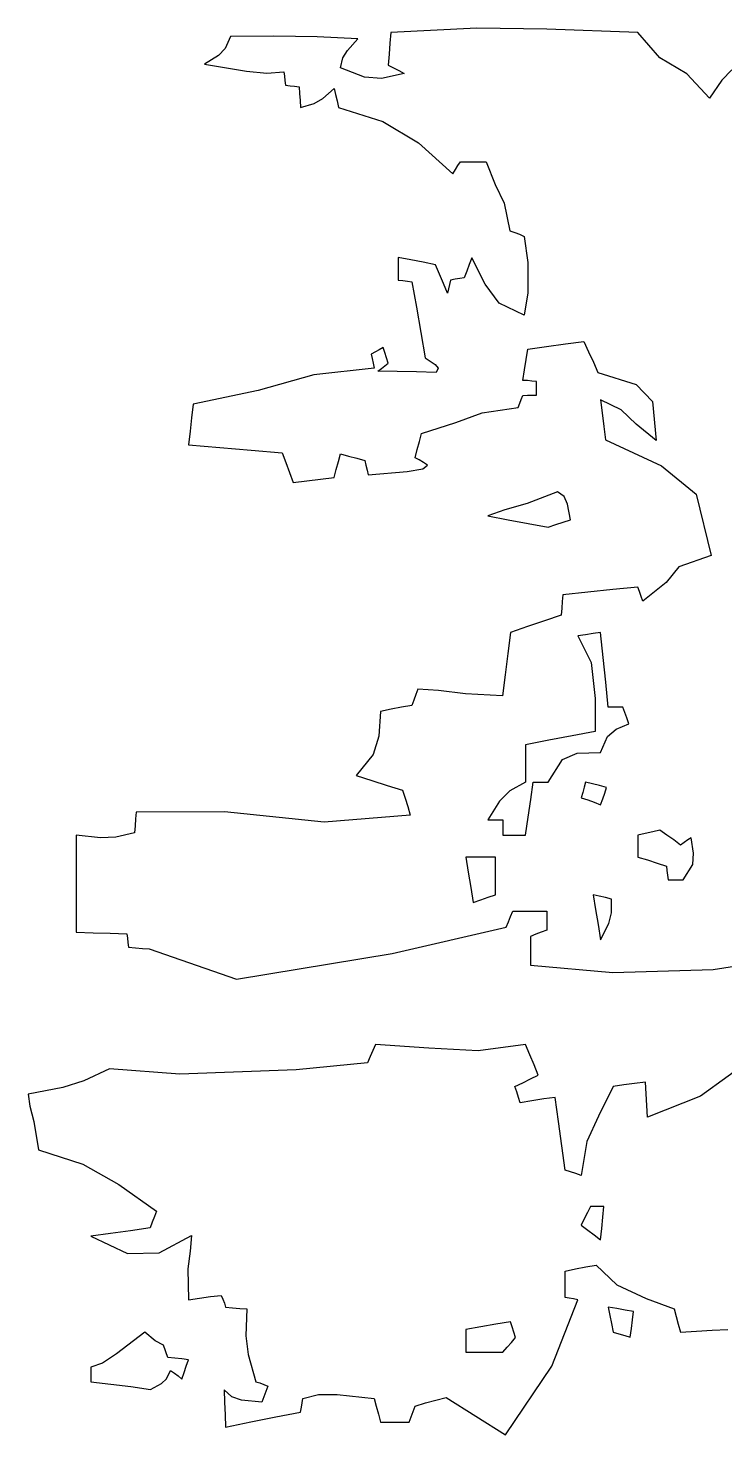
# Model space of a CAD drawing. Header units: millimetres. Extents: x 2622 to 2811, y 687 to 801.
# Drawn here: x 2744.544 to 2745.19, y 772.998 to 774.301 of the extents above; entities that cross this region are included whole.
import ezdxf

# ---------------------------------------------------------------- set-up
doc = ezdxf.new("R2010")
doc.units = ezdxf.units.MM
doc.layers.add('CHIOMA', color=94, linetype='Continuous')

msp = doc.modelspace()

# ---------------------------------------------------------------- linework, layer by layer
at = {"layer": 'CHIOMA', "linetype": 'Continuous'}
for p, q in [((2744.732, 774.2934), (2744.7271, 774.2825)), ((2744.7723, 774.2937), (2744.732, 774.2934)), ((2744.8122, 774.2931), (2744.7723, 774.2937)), ((2744.85, 774.2914), (2744.8122, 774.2931)), ((2744.8404, 774.2807), (2744.85, 774.2914)), ((2744.8805, 774.2974), (2744.8798, 774.2874)), ((2744.9603, 774.3013), (2744.8805, 774.2974)), ((2745.025, 774.3002), (2744.9603, 774.3013)), ((2745.1095, 774.2974), (2745.025, 774.3002)), ((2745.1298, 774.2738), (2745.1095, 774.2974)), ((2744.7271, 774.2825), (2744.7208, 774.2758)), ((2744.8362, 774.2737), (2744.8404, 774.2807)), ((2744.8798, 774.2874), (2744.8789, 774.2773)), ((2744.7208, 774.2758), (2744.708, 774.2679)), ((2744.708, 774.2679), (2744.7467, 774.2613)), ((2744.834, 774.2644), (2744.8362, 774.2737)), ((2744.8789, 774.2773), (2744.878, 774.2669)), ((2744.878, 774.2669), (2744.883, 774.2644)), ((2745.1549, 774.259), (2745.1298, 774.2738)), ((2744.7467, 774.2613), (2744.7657, 774.2595)), ((2744.7657, 774.2595), (2744.7815, 774.2609)), ((2744.7815, 774.2609), (2744.782, 774.2569)), ((2744.782, 774.2569), (2744.7825, 774.2528)), ((2744.7825, 774.2528), (2744.783, 774.2484)), ((2744.8561, 774.2558), (2744.834, 774.2644)), ((2744.8718, 774.2547), (2744.8561, 774.2558)), ((2744.893, 774.2594), (2744.8718, 774.2547)), ((2744.883, 774.2644), (2744.888, 774.2619)), ((2744.888, 774.2619), (2744.893, 774.2594)), ((2745.176, 774.2364), (2745.1549, 774.259)), ((2745.1873, 774.2531), (2745.176, 774.2364)), ((2745.1967, 774.2627), (2745.1873, 774.2531)), ((2744.783, 774.2484), (2744.7873, 774.2479)), ((2744.7873, 774.2479), (2744.7914, 774.2474)), ((2744.7914, 774.2474), (2744.7955, 774.2469)), ((2744.7955, 774.2469), (2744.796, 774.2408)), ((2744.796, 774.2408), (2744.7965, 774.2344)), ((2744.8175, 774.2361), (2744.828, 774.2454)), ((2744.828, 774.2454), (2744.8294, 774.2398)), ((2744.8294, 774.2398), (2744.8308, 774.2339)), ((2744.7965, 774.2344), (2744.797, 774.2279)), ((2744.797, 774.2279), (2744.8094, 774.2315)), ((2744.8094, 774.2315), (2744.8175, 774.2361)), ((2744.8308, 774.2339), (2744.832, 774.2279)), ((2744.832, 774.2279), (2744.8733, 774.2147)), ((2744.8733, 774.2147), (2744.9062, 774.1949)), ((2744.9062, 774.1949), (2744.938, 774.1664)), ((2744.9404, 774.1703), (2744.9428, 774.1739)), ((2744.9428, 774.1739), (2744.945, 774.1774)), ((2744.945, 774.1774), (2744.953, 774.1774)), ((2744.953, 774.1774), (2744.961, 774.1774)), ((2744.961, 774.1774), (2744.969, 774.1774)), ((2744.969, 774.1774), (2744.9773, 774.1565)), ((2744.938, 774.1664), (2744.9404, 774.1703)), ((2744.9773, 774.1565), (2744.9856, 774.1393)), ((2744.9856, 774.1393), (2744.991, 774.1134)), ((2744.991, 774.1134), (2744.9954, 774.1119)), ((2744.9954, 774.1119), (2744.9998, 774.1103)), ((2744.9998, 774.1103), (2745.004, 774.1084)), ((2745.004, 774.1084), (2745.0076, 774.0841)), ((2744.8875, 774.0889), (2744.8875, 774.0819)), ((2744.899, 774.0868), (2744.8875, 774.0889)), ((2744.9105, 774.0844), (2744.899, 774.0868)), ((2744.922, 774.0819), (2744.9105, 774.0844)), ((2744.9533, 774.0824), (2744.9509, 774.0763)), ((2744.9555, 774.0884), (2744.9533, 774.0824)), ((2744.9681, 774.064), (2744.9555, 774.0884)), ((2745.0076, 774.0841), (2745.0076, 774.056)), ((2744.8875, 774.0819), (2744.8875, 774.0749)), ((2744.8875, 774.0749), (2744.8875, 774.0679)), ((2744.9258, 774.0734), (2744.922, 774.0819)), ((2744.9294, 774.0648), (2744.9258, 774.0734)), ((2744.9444, 774.0694), (2744.9403, 774.0688)), ((2744.9485, 774.0699), (2744.9444, 774.0694)), ((2744.9509, 774.0763), (2744.9485, 774.0699)), ((2744.8875, 774.0679), (2744.8918, 774.0674)), ((2744.8918, 774.0674), (2744.8959, 774.0669)), ((2744.8959, 774.0669), (2744.9, 774.0664)), ((2744.9, 774.0664), (2744.9043, 774.0429)), ((2744.933, 774.0559), (2744.9294, 774.0648)), ((2744.934, 774.0599), (2744.933, 774.0559)), ((2744.935, 774.0639), (2744.934, 774.0599)), ((2744.936, 774.0679), (2744.935, 774.0639)), ((2744.9403, 774.0688), (2744.936, 774.0679)), ((2744.9809, 774.0465), (2744.9681, 774.064)), ((2745.004, 774.0354), (2744.9809, 774.0465)), ((2745.0076, 774.056), (2745.004, 774.0354)), ((2744.9043, 774.0429), (2744.9084, 774.0194)), ((2744.9084, 774.0194), (2744.9125, 773.9959)), ((2744.8735, 774.0054), (2744.8699, 774.0034)), ((2744.875, 774.0008), (2744.8735, 774.0054)), ((2745.0075, 774.0039), (2745.0249, 774.0064)), ((2745.0249, 774.0064), (2745.0423, 774.0088)), ((2745.0423, 774.0088), (2745.0595, 774.0109)), ((2745.0595, 774.0109), (2745.0639, 774.0014)), ((2744.8663, 774.0014), (2744.8625, 773.9994)), ((2744.8625, 773.9994), (2744.8634, 773.9953)), ((2744.8634, 773.9953), (2744.8643, 773.9909)), ((2744.8699, 774.0034), (2744.8663, 774.0014)), ((2744.8765, 773.9959), (2744.875, 774.0008)), ((2744.878, 773.9909), (2744.8765, 773.9959)), ((2744.9125, 773.9959), (2744.9218, 773.9897)), ((2745.0045, 773.9848), (2745.006, 773.9944)), ((2745.006, 773.9944), (2745.0075, 774.0039)), ((2745.0639, 774.0014), (2745.0683, 773.9919)), ((2745.0683, 773.9919), (2745.0725, 773.9824)), ((2744.8092, 773.9803), (2744.7575, 773.9657)), ((2744.865, 773.9864), (2744.8092, 773.9803)), ((2744.8643, 773.9909), (2744.865, 773.9864)), ((2744.8685, 773.9834), (2744.8718, 773.9859)), ((2744.8865, 773.9833), (2744.8685, 773.9834)), ((2744.8718, 773.9859), (2744.8749, 773.9884)), ((2744.8749, 773.9884), (2744.878, 773.9909)), ((2744.9045, 773.9829), (2744.8865, 773.9833)), ((2744.9225, 773.9824), (2744.9045, 773.9829)), ((2744.9218, 773.9897), (2744.9244, 773.9862)), ((2744.9244, 773.9862), (2744.9225, 773.9824)), ((2745.003, 773.9749), (2745.0045, 773.9848)), ((2745.0725, 773.9824), (2745.108, 773.9713)), ((2744.7575, 773.9657), (2744.6975, 773.9529)), ((2745.0073, 773.9748), (2745.003, 773.9749)), ((2745.0114, 773.9744), (2745.0073, 773.9748)), ((2745.0155, 773.9739), (2745.0114, 773.9744)), ((2745.0155, 773.9699), (2745.0155, 773.9739)), ((2745.0155, 773.9658), (2745.0155, 773.9699)), ((2745.0155, 773.9614), (2745.0155, 773.9658)), ((2745.108, 773.9713), (2745.1232, 773.9555)), ((2744.6975, 773.9529), (2744.696, 773.9404)), ((2744.9985, 773.9499), (2745, 773.9538)), ((2745, 773.9538), (2745.0015, 773.9574)), ((2745.0015, 773.9574), (2745.003, 773.9609)), ((2745.003, 773.9609), (2745.0073, 773.9613)), ((2745.0073, 773.9613), (2745.0114, 773.9614)), ((2745.0114, 773.9614), (2745.0155, 773.9614)), ((2745.075, 773.9569), (2745.0765, 773.9448)), ((2745.0939, 773.9477), (2745.075, 773.9569)), ((2745.1232, 773.9555), (2745.1265, 773.9194)), ((2744.696, 773.9404), (2744.6945, 773.9279)), ((2744.9408, 773.936), (2744.9652, 773.9448)), ((2744.9652, 773.9448), (2744.9985, 773.9499)), ((2745.0765, 773.9448), (2745.078, 773.9324)), ((2745.1079, 773.9346), (2745.0939, 773.9477)), ((2744.6945, 773.9279), (2744.693, 773.9154)), ((2744.907, 773.9184), (2744.909, 773.9259)), ((2744.909, 773.9259), (2744.9408, 773.936)), ((2745.078, 773.9324), (2745.0795, 773.9199)), ((2745.1265, 773.9194), (2745.1079, 773.9346)), ((2744.693, 773.9154), (2744.722, 773.9129)), ((2744.722, 773.9129), (2744.751, 773.9104)), ((2744.905, 773.9109), (2744.907, 773.9184)), ((2745.0795, 773.9199), (2745.1315, 773.8959)), ((2744.751, 773.9104), (2744.78, 773.9079)), ((2744.78, 773.9079), (2744.7834, 773.8989)), ((2744.83, 773.8924), (2744.832, 773.8998)), ((2744.832, 773.8998), (2744.834, 773.9069)), ((2744.834, 773.9069), (2744.8415, 773.9049)), ((2744.8415, 773.9049), (2744.849, 773.9029)), ((2744.849, 773.9029), (2744.8565, 773.9009)), ((2744.8565, 773.9009), (2744.8575, 773.8964)), ((2744.903, 773.9034), (2744.905, 773.9109)), ((2744.9069, 773.9013), (2744.903, 773.9034)), ((2744.9108, 773.8989), (2744.9069, 773.9013)), ((2744.7834, 773.8989), (2744.7868, 773.8898)), ((2744.7868, 773.8898), (2744.79, 773.8804)), ((2744.828, 773.8849), (2744.83, 773.8924)), ((2744.8575, 773.8964), (2744.8585, 773.8919)), ((2744.8585, 773.8919), (2744.8595, 773.8874)), ((2744.8595, 773.8874), (2744.8958, 773.8907)), ((2744.8958, 773.8907), (2744.9101, 773.8931)), ((2744.9101, 773.8931), (2744.9145, 773.8964)), ((2744.9145, 773.8964), (2744.9108, 773.8989)), ((2745.1315, 773.8959), (2745.1634, 773.8695)), ((2744.79, 773.8804), (2744.8028, 773.8819)), ((2744.8028, 773.8819), (2744.8154, 773.8834)), ((2744.8154, 773.8834), (2744.828, 773.8849)), ((2745.007, 773.8611), (2744.9861, 773.8552)), ((2745.035, 773.8719), (2745.007, 773.8611)), ((2745.0411, 773.8673), (2745.035, 773.8719)), ((2745.0442, 773.8605), (2745.0411, 773.8673)), ((2745.1634, 773.8695), (2745.1775, 773.8129)), ((2744.9861, 773.8552), (2744.9705, 773.8494)), ((2744.9705, 773.8494), (2744.9893, 773.8459)), ((2745.047, 773.8459), (2745.0442, 773.8605)), ((2744.9893, 773.8459), (2745.0079, 773.8424)), ((2745.0079, 773.8424), (2745.0265, 773.8389)), ((2745.0265, 773.8389), (2745.0334, 773.8414)), ((2745.0334, 773.8414), (2745.0403, 773.8438)), ((2745.0403, 773.8438), (2745.047, 773.8459)), ((2745.1775, 773.8129), (2745.1474, 773.8022)), ((2745.1474, 773.8022), (2745.1356, 773.7878)), ((2745.1095, 773.7834), (2745.0864, 773.7813)), ((2745.111, 773.7793), (2745.1095, 773.7834)), ((2745.1356, 773.7878), (2745.114, 773.7704)), ((2745.0395, 773.7703), (2745.039, 773.7639)), ((2745.04, 773.7764), (2745.0395, 773.7703)), ((2745.0633, 773.7789), (2745.04, 773.7764)), ((2745.0864, 773.7813), (2745.0633, 773.7789)), ((2745.1125, 773.7749), (2745.111, 773.7793)), ((2745.114, 773.7704), (2745.1125, 773.7749)), ((2745.0385, 773.7574), (2745.0229, 773.7523)), ((2745.039, 773.7639), (2745.0385, 773.7574)), ((2745.0073, 773.7469), (2744.9915, 773.7414)), ((2745.0229, 773.7523), (2745.0073, 773.7469)), ((2744.9915, 773.7414), (2744.989, 773.7219)), ((2745.061, 773.7394), (2745.054, 773.7384)), ((2745.054, 773.7384), (2745.0662, 773.7136)), ((2745.068, 773.7404), (2745.061, 773.7394)), ((2745.075, 773.7414), (2745.068, 773.7404)), ((2745.0774, 773.7184), (2745.075, 773.7414)), ((2744.989, 773.7219), (2744.9865, 773.7024)), ((2745.0798, 773.6954), (2745.0774, 773.7184)), ((2745.0662, 773.7136), (2745.07, 773.6804)), ((2744.9865, 773.7024), (2744.984, 773.6829)), ((2745.082, 773.6724), (2745.0798, 773.6954)), ((2744.9019, 773.6789), (2744.9, 773.6739)), ((2744.9038, 773.6839), (2744.9019, 773.6789)), ((2744.9055, 773.6889), (2744.9038, 773.6839)), ((2744.9247, 773.6878), (2744.9055, 773.6889)), ((2744.9497, 773.6847), (2744.9247, 773.6878)), ((2744.984, 773.6829), (2744.9497, 773.6847)), ((2745.07, 773.6804), (2745.07, 773.6499)), ((2744.871, 773.6684), (2744.8695, 773.6455)), ((2744.8808, 773.6704), (2744.871, 773.6684)), ((2744.8904, 773.6723), (2744.8808, 773.6704)), ((2744.9, 773.6739), (2744.8904, 773.6723)), ((2745.0865, 773.6724), (2745.082, 773.6724)), ((2745.091, 773.6724), (2745.0865, 773.6724)), ((2745.0955, 773.6724), (2745.091, 773.6724)), ((2745.0974, 773.6674), (2745.0955, 773.6724)), ((2745.0993, 773.6623), (2745.0974, 773.6674)), ((2745.0895, 773.6518), (2745.101, 773.6569)), ((2745.101, 773.6569), (2745.0993, 773.6623)), ((2744.8695, 773.6455), (2744.8643, 773.6284)), ((2745.027, 773.6418), (2745.0055, 773.6374)), ((2745.0485, 773.6459), (2745.027, 773.6418)), ((2745.07, 773.6499), (2745.0485, 773.6459)), ((2745.075, 773.6304), (2745.0814, 773.6452)), ((2745.0814, 773.6452), (2745.0895, 773.6518)), ((2744.8643, 773.6284), (2744.8485, 773.6089)), ((2745.0055, 773.6374), (2745.0055, 773.6259)), ((2745.0397, 773.6238), (2745.0534, 773.6298)), ((2745.0534, 773.6298), (2745.075, 773.6304)), ((2745.0055, 773.6259), (2745.0055, 773.6144)), ((2745.0055, 773.6144), (2745.0055, 773.6029)), ((2745.0265, 773.6029), (2745.0397, 773.6238)), ((2744.8485, 773.6089), (2744.8629, 773.6044)), ((2744.8629, 773.6044), (2744.8773, 773.5999)), ((2745.0055, 773.6029), (2744.9909, 773.5948)), ((2745.0103, 773.5868), (2745.0125, 773.6029)), ((2745.0125, 773.6029), (2745.0173, 773.6029)), ((2745.0173, 773.6029), (2745.0219, 773.6029)), ((2745.0219, 773.6029), (2745.0265, 773.6029)), ((2745.061, 773.6029), (2745.0598, 773.5983)), ((2745.0675, 773.6014), (2745.061, 773.6029)), ((2745.074, 773.5998), (2745.0675, 773.6014)), ((2744.8773, 773.5999), (2744.8915, 773.5954)), ((2744.8915, 773.5954), (2744.8939, 773.5879)), ((2744.8939, 773.5879), (2744.8963, 773.5803)), ((2744.9909, 773.5948), (2744.9813, 773.5853)), ((2745.0584, 773.5934), (2745.057, 773.5884)), ((2745.057, 773.5884), (2745.063, 773.5864)), ((2745.0598, 773.5983), (2745.0584, 773.5934)), ((2745.0805, 773.5979), (2745.074, 773.5998)), ((2745.075, 773.5819), (2745.0769, 773.5874)), ((2745.0769, 773.5874), (2745.0788, 773.5928)), ((2745.0788, 773.5928), (2745.0805, 773.5979)), ((2744.6445, 773.5749), (2744.644, 773.5688)), ((2744.7265, 773.5755), (2744.6445, 773.5749)), ((2744.8187, 773.5658), (2744.7265, 773.5755)), ((2744.8963, 773.5803), (2744.8985, 773.5724)), ((2744.9813, 773.5853), (2744.9705, 773.5679)), ((2745.0079, 773.5704), (2745.0103, 773.5868)), ((2745.063, 773.5864), (2745.069, 773.5843)), ((2745.069, 773.5843), (2745.075, 773.5819)), ((2744.6435, 773.5624), (2744.643, 773.5559)), ((2744.644, 773.5688), (2744.6435, 773.5624)), ((2744.8985, 773.5724), (2744.8187, 773.5658)), ((2744.9705, 773.5679), (2744.9753, 773.5679)), ((2744.9753, 773.5679), (2744.9799, 773.5679)), ((2744.9799, 773.5679), (2744.9845, 773.5679)), ((2744.9845, 773.5679), (2744.9845, 773.5634)), ((2744.9845, 773.5634), (2744.9845, 773.5588)), ((2745.0055, 773.5539), (2745.0079, 773.5704)), ((2744.589, 773.5539), (2744.589, 773.5239)), ((2744.6116, 773.5513), (2744.589, 773.5539)), ((2744.6256, 773.5518), (2744.6116, 773.5513)), ((2744.643, 773.5559), (2744.6256, 773.5518)), ((2744.9845, 773.5588), (2744.9845, 773.5539)), ((2744.9845, 773.5539), (2744.9915, 773.5539)), ((2744.9915, 773.5539), (2744.9985, 773.5539)), ((2744.9985, 773.5539), (2745.0055, 773.5539)), ((2745.1164, 773.5554), (2745.1095, 773.5539)), ((2745.1095, 773.5539), (2745.1095, 773.5473)), ((2745.1233, 773.5569), (2745.1164, 773.5554)), ((2745.13, 773.5584), (2745.1233, 773.5569)), ((2745.1364, 773.5539), (2745.13, 773.5584)), ((2745.1428, 773.5493), (2745.1364, 773.5539)), ((2745.149, 773.5444), (2745.1428, 773.5493)), ((2745.1558, 773.5493), (2745.1524, 773.5469)), ((2745.159, 773.5514), (2745.1558, 773.5493)), ((2745.1611, 773.5372), (2745.159, 773.5514)), ((2745.1095, 773.5473), (2745.1095, 773.5404)), ((2745.1095, 773.5404), (2745.1095, 773.5334)), ((2745.1524, 773.5469), (2745.149, 773.5444)), ((2745.1603, 773.5266), (2745.1611, 773.5372)), ((2744.589, 773.5239), (2744.589, 773.4939)), ((2744.95, 773.5334), (2744.9524, 773.5194)), ((2744.9593, 773.5334), (2744.95, 773.5334)), ((2744.9684, 773.5334), (2744.9593, 773.5334)), ((2744.9775, 773.5334), (2744.9684, 773.5334)), ((2744.9775, 773.5219), (2744.9775, 773.5334)), ((2744.9775, 773.5103), (2744.9775, 773.5219)), ((2745.1095, 773.5334), (2745.1184, 773.5308)), ((2745.1184, 773.5308), (2745.1273, 773.5279)), ((2745.1273, 773.5279), (2745.136, 773.5249)), ((2745.136, 773.5249), (2745.1365, 773.5209)), ((2745.1515, 773.5124), (2745.1603, 773.5266)), ((2744.9524, 773.5194), (2744.9548, 773.5054)), ((2744.9775, 773.4984), (2744.9775, 773.5103)), ((2745.1365, 773.5209), (2745.137, 773.5168)), ((2745.137, 773.5168), (2745.1375, 773.5124)), ((2745.1375, 773.5124), (2745.1423, 773.5124)), ((2745.1423, 773.5124), (2745.1469, 773.5124)), ((2745.1469, 773.5124), (2745.1515, 773.5124)), ((2744.9548, 773.5054), (2744.957, 773.4914)), ((2744.9639, 773.4939), (2744.9708, 773.4963)), ((2744.9708, 773.4963), (2744.9775, 773.4984)), ((2745.068, 773.4984), (2745.0704, 773.4848)), ((2745.0738, 773.4973), (2745.068, 773.4984)), ((2745.0794, 773.4959), (2745.0738, 773.4973)), ((2745.085, 773.4944), (2745.0794, 773.4959)), ((2744.589, 773.4939), (2744.589, 773.4639)), ((2744.957, 773.4914), (2744.9639, 773.4939)), ((2744.9915, 773.4784), (2744.9935, 773.4834)), ((2744.9935, 773.4834), (2745.004, 773.4834)), ((2745.004, 773.4834), (2745.0145, 773.4834)), ((2745.0145, 773.4834), (2745.025, 773.4834)), ((2745.025, 773.4834), (2745.025, 773.4778)), ((2745.0704, 773.4848), (2745.0728, 773.4709)), ((2745.0852, 773.4817), (2745.085, 773.4944)), ((2744.9875, 773.4684), (2744.9895, 773.4734)), ((2744.9895, 773.4734), (2744.9915, 773.4784)), ((2745.025, 773.4778), (2745.025, 773.4719)), ((2745.025, 773.4719), (2745.025, 773.4659)), ((2745.0728, 773.4709), (2745.075, 773.4569)), ((2745.075, 773.4569), (2745.0827, 773.472)), ((2745.0827, 773.472), (2745.0852, 773.4817)), ((2744.589, 773.4639), (2744.6048, 773.4634)), ((2744.6048, 773.4634), (2744.6204, 773.4629)), ((2744.6204, 773.4629), (2744.636, 773.4624)), ((2744.636, 773.4624), (2744.6365, 773.4584)), ((2744.6365, 773.4584), (2744.637, 773.4543)), ((2744.8819, 773.4442), (2744.9875, 773.4684)), ((2745.015, 773.4619), (2745.01, 773.4599)), ((2745.01, 773.4599), (2745.01, 773.4513)), ((2745.02, 773.4639), (2745.015, 773.4619)), ((2745.025, 773.4659), (2745.02, 773.4639)), ((2744.637, 773.4543), (2744.6375, 773.4499)), ((2744.6375, 773.4499), (2744.6439, 773.4494)), ((2744.6439, 773.4494), (2744.6503, 773.4489)), ((2744.6503, 773.4489), (2744.6565, 773.4484)), ((2744.6565, 773.4484), (2744.7377, 773.4203)), ((2744.7377, 773.4203), (2744.8819, 773.4442)), ((2745.01, 773.4513), (2745.01, 773.4424)), ((2745.01, 773.4424), (2745.01, 773.4334)), ((2745.01, 773.4334), (2745.0863, 773.4265)), ((2745.1794, 773.4293), (2745.2515, 773.4404)), ((2745.0863, 773.4265), (2745.1794, 773.4293)), ((2744.864, 773.3544), (2744.8615, 773.3488)), ((2744.8665, 773.3599), (2744.864, 773.3544)), ((2744.9157, 773.3565), (2744.8665, 773.3599)), ((2744.9615, 773.354), (2744.9157, 773.3565)), ((2745.0055, 773.3599), (2744.9615, 773.354)), ((2745.0094, 773.3504), (2745.0055, 773.3599)), ((2744.859, 773.3429), (2744.7929, 773.3365)), ((2744.8615, 773.3488), (2744.859, 773.3429)), ((2745.0133, 773.3409), (2745.0094, 773.3504)), ((2745.017, 773.3314), (2745.0133, 773.3409)), ((2745.2205, 773.3503), (2745.1675, 773.3121)), ((2744.62, 773.3374), (2744.5962, 773.3262)), ((2744.685, 773.3325), (2744.62, 773.3374)), ((2744.7929, 773.3365), (2744.685, 773.3325)), ((2745.0028, 773.3244), (2745.0099, 773.3279)), ((2745.0099, 773.3279), (2745.017, 773.3314)), ((2744.5766, 773.3201), (2744.5445, 773.3139)), ((2744.5445, 773.3139), (2744.546, 773.3028)), ((2744.5962, 773.3262), (2744.5766, 773.3201)), ((2744.9955, 773.3209), (2745.0028, 773.3244)), ((2744.9973, 773.3159), (2744.9955, 773.3209)), ((2744.9989, 773.3109), (2744.9973, 773.3159)), ((2745.0865, 773.3209), (2745.0729, 773.2935)), ((2745.0965, 773.3224), (2745.0865, 773.3209)), ((2745.1065, 773.3238), (2745.0965, 773.3224)), ((2745.1165, 773.3249), (2745.1065, 773.3238)), ((2745.1173, 773.3143), (2745.1165, 773.3249)), ((2745.1179, 773.3034), (2745.1173, 773.3143)), ((2744.546, 773.3028), (2744.5497, 773.2885)), ((2745.0005, 773.3059), (2744.9989, 773.3109)), ((2745.0114, 773.3078), (2745.0005, 773.3059)), ((2745.0223, 773.3094), (2745.0114, 773.3078)), ((2745.033, 773.3109), (2745.0223, 773.3094)), ((2745.036, 773.2884), (2745.033, 773.3109)), ((2745.1185, 773.2924), (2745.1179, 773.3034)), ((2745.1675, 773.3121), (2745.1185, 773.2924)), ((2744.5497, 773.2885), (2744.554, 773.2624)), ((2745.039, 773.2659), (2745.036, 773.2884)), ((2745.0729, 773.2935), (2745.0622, 773.2701)), ((2744.554, 773.2624), (2744.5953, 773.2491)), ((2745.042, 773.2434), (2745.039, 773.2659)), ((2745.0622, 773.2701), (2745.057, 773.2384)), ((2744.5953, 773.2491), (2744.6284, 773.2301)), ((2745.047, 773.2419), (2745.042, 773.2434)), ((2745.052, 773.2403), (2745.047, 773.2419)), ((2745.057, 773.2384), (2745.052, 773.2403)), ((2744.6284, 773.2301), (2744.6635, 773.2054)), ((2745.0655, 773.2099), (2745.0628, 773.2043)), ((2745.0698, 773.2099), (2745.0655, 773.2099)), ((2745.0739, 773.2099), (2745.0698, 773.2099)), ((2745.078, 773.2099), (2745.0739, 773.2099)), ((2745.077, 773.1998), (2745.078, 773.2099)), ((2744.6615, 773.2004), (2744.6595, 773.1953)), ((2744.6635, 773.2054), (2744.6615, 773.2004)), ((2745.0599, 773.1984), (2745.057, 773.1924)), ((2745.0628, 773.2043), (2745.0599, 773.1984)), ((2745.076, 773.1894), (2745.077, 773.1998)), ((2744.6209, 773.1849), (2744.6025, 773.1824)), ((2744.6393, 773.1874), (2744.6209, 773.1849)), ((2744.6575, 773.1899), (2744.6393, 773.1874)), ((2744.6595, 773.1953), (2744.6575, 773.1899)), ((2745.057, 773.1924), (2745.063, 773.1879)), ((2745.063, 773.1879), (2745.069, 773.1834)), ((2745.069, 773.1834), (2745.075, 773.1789)), ((2745.075, 773.1789), (2745.076, 773.1894)), ((2744.6025, 773.1824), (2744.6366, 773.1661)), ((2744.6658, 773.1669), (2744.696, 773.1829)), ((2744.696, 773.1829), (2744.6946, 773.1684)), ((2744.6366, 773.1661), (2744.6658, 773.1669)), ((2744.6946, 773.1684), (2744.6926, 773.1519)), ((2744.6926, 773.1519), (2744.693, 773.1234)), ((2745.042, 773.1499), (2745.0518, 773.1519)), ((2745.042, 773.1419), (2745.042, 773.1499)), ((2745.0518, 773.1519), (2745.0614, 773.1538)), ((2745.0614, 773.1538), (2745.071, 773.1554)), ((2745.071, 773.1554), (2745.0901, 773.1371)), ((2745.042, 773.1338), (2745.042, 773.1419)), ((2745.042, 773.1254), (2745.042, 773.1338)), ((2745.0901, 773.1371), (2745.1172, 773.1245)), ((2744.693, 773.1234), (2744.7033, 773.1249)), ((2744.7033, 773.1249), (2744.7134, 773.1263)), ((2744.7134, 773.1263), (2744.7235, 773.1274)), ((2744.7235, 773.1274), (2744.7249, 773.1239)), ((2744.7249, 773.1239), (2744.7263, 773.1203)), ((2744.7263, 773.1203), (2744.7275, 773.1164)), ((2745.0298, 773.062), (2745.054, 773.1234)), ((2745.046, 773.1249), (2745.042, 773.1254)), ((2745.05, 773.1243), (2745.046, 773.1249)), ((2745.054, 773.1234), (2745.05, 773.1243)), ((2745.1172, 773.1245), (2745.143, 773.1149)), ((2744.7275, 773.1164), (2744.734, 773.1159)), ((2744.734, 773.1159), (2744.7405, 773.1154)), ((2744.7405, 773.1154), (2744.747, 773.1149)), ((2744.747, 773.1149), (2744.7463, 773.0901)), ((2745.082, 773.1164), (2745.0835, 773.1089)), ((2745.0899, 773.1153), (2745.082, 773.1164)), ((2745.0835, 773.1089), (2745.085, 773.1013)), ((2745.0978, 773.1139), (2745.0899, 773.1153)), ((2745.1055, 773.1124), (2745.0978, 773.1139)), ((2745.1045, 773.1048), (2745.1055, 773.1124)), ((2745.143, 773.1149), (2745.145, 773.1079)), ((2745.145, 773.1079), (2745.147, 773.1008)), ((2744.6525, 773.0934), (2744.6263, 773.0732)), ((2744.6622, 773.0855), (2744.6525, 773.0934)), ((2744.9639, 773.0984), (2744.95, 773.0959)), ((2744.95, 773.0959), (2744.95, 773.0889)), ((2744.9778, 773.1008), (2744.9639, 773.0984)), ((2744.9915, 773.1029), (2744.9778, 773.1008)), ((2744.993, 773.0983), (2744.9915, 773.1029)), ((2744.9945, 773.0934), (2744.993, 773.0983)), ((2744.996, 773.0884), (2744.9945, 773.0934)), ((2745.085, 773.1013), (2745.0865, 773.0934)), ((2745.0865, 773.0934), (2745.0919, 773.0919)), ((2745.0919, 773.0919), (2745.0973, 773.0904)), ((2745.1025, 773.0889), (2745.1035, 773.0969)), ((2745.1035, 773.0969), (2745.1045, 773.1048)), ((2745.147, 773.1008), (2745.149, 773.0934)), ((2745.149, 773.0934), (2745.1638, 773.0944)), ((2745.1638, 773.0944), (2745.1784, 773.0953)), ((2745.1784, 773.0953), (2745.193, 773.0959)), ((2744.6698, 773.0814), (2744.6622, 773.0855)), ((2744.674, 773.0699), (2744.6698, 773.0814)), ((2744.7463, 773.0901), (2744.7485, 773.0726)), ((2744.95, 773.0889), (2744.95, 773.0819)), ((2744.95, 773.0819), (2744.95, 773.0749)), ((2744.9845, 773.0749), (2744.9884, 773.0794)), ((2744.9884, 773.0794), (2744.9923, 773.0839)), ((2744.9923, 773.0839), (2744.996, 773.0884)), ((2745.0973, 773.0904), (2745.1025, 773.0889)), ((2744.6263, 773.0732), (2744.6133, 773.0648)), ((2744.6804, 773.0694), (2744.674, 773.0699)), ((2744.6868, 773.0688), (2744.6804, 773.0694)), ((2744.693, 773.0679), (2744.6868, 773.0688)), ((2744.691, 773.0619), (2744.693, 773.0679)), ((2744.7485, 773.0726), (2744.7555, 773.0474)), ((2744.95, 773.0749), (2744.9615, 773.0749)), ((2744.9615, 773.0749), (2744.973, 773.0749)), ((2744.973, 773.0749), (2744.9845, 773.0749)), ((2744.6133, 773.0648), (2744.6025, 773.0609)), ((2744.6025, 773.0609), (2744.6025, 773.0564)), ((2744.6025, 773.0564), (2744.6025, 773.0519)), ((2744.6728, 773.0503), (2744.6765, 773.0579)), ((2744.6765, 773.0579), (2744.68, 773.0554)), ((2744.68, 773.0554), (2744.6835, 773.0528)), ((2744.687, 773.0499), (2744.689, 773.0559)), ((2744.689, 773.0559), (2744.691, 773.0619)), ((2744.9868, 772.9983), (2745.0298, 773.062)), ((2744.6025, 773.0519), (2744.6025, 773.0474)), ((2744.6025, 773.0474), (2744.621, 773.0453)), ((2744.621, 773.0453), (2744.6395, 773.0429)), ((2744.6395, 773.0429), (2744.658, 773.0404)), ((2744.658, 773.0404), (2744.668, 773.0457)), ((2744.668, 773.0457), (2744.6728, 773.0503)), ((2744.6835, 773.0528), (2744.687, 773.0499)), ((2744.726, 773.0399), (2744.7265, 773.0284)), ((2744.7332, 773.0335), (2744.726, 773.0399)), ((2744.7555, 773.0474), (2744.7593, 773.0463)), ((2744.7593, 773.0463), (2744.7629, 773.0449)), ((2744.7629, 773.0449), (2744.7665, 773.0434)), ((2744.7665, 773.0434), (2744.7648, 773.0384)), ((2744.7265, 773.0284), (2744.727, 773.0169)), ((2744.7423, 773.0305), (2744.7332, 773.0335)), ((2744.761, 773.0284), (2744.7423, 773.0305)), ((2744.7629, 773.0334), (2744.761, 773.0284)), ((2744.7648, 773.0384), (2744.7629, 773.0334)), ((2744.7978, 773.0238), (2744.7984, 773.0279)), ((2744.7984, 773.0279), (2744.799, 773.0319)), ((2744.799, 773.0319), (2744.8137, 773.0356)), ((2744.8137, 773.0356), (2744.8308, 773.0356)), ((2744.8308, 773.0356), (2744.865, 773.0319)), ((2744.865, 773.0319), (2744.867, 773.0248)), ((2744.903, 773.0249), (2744.9128, 773.0278)), ((2744.9128, 773.0278), (2744.9224, 773.0304)), ((2744.9224, 773.0304), (2744.932, 773.0329)), ((2744.932, 773.0329), (2744.9868, 772.9983)), ((2744.727, 773.0169), (2744.7275, 773.0054)), ((2744.7508, 773.0103), (2744.7739, 773.0149)), ((2744.7739, 773.0149), (2744.797, 773.0194)), ((2744.797, 773.0194), (2744.7978, 773.0238)), ((2744.867, 773.0248), (2744.869, 773.0174)), ((2744.869, 773.0174), (2744.871, 773.0099)), ((2744.8975, 773.0099), (2744.8994, 773.0149)), ((2744.8994, 773.0149), (2744.9013, 773.0199)), ((2744.9013, 773.0199), (2744.903, 773.0249)), ((2744.7275, 773.0054), (2744.7508, 773.0103)), ((2744.871, 773.0099), (2744.8799, 773.0099)), ((2744.8799, 773.0099), (2744.8888, 773.0099)), ((2744.8888, 773.0099), (2744.8975, 773.0099))]:
    msp.add_line(p, q, dxfattribs=at)

doc.saveas('drawing.dxf')
